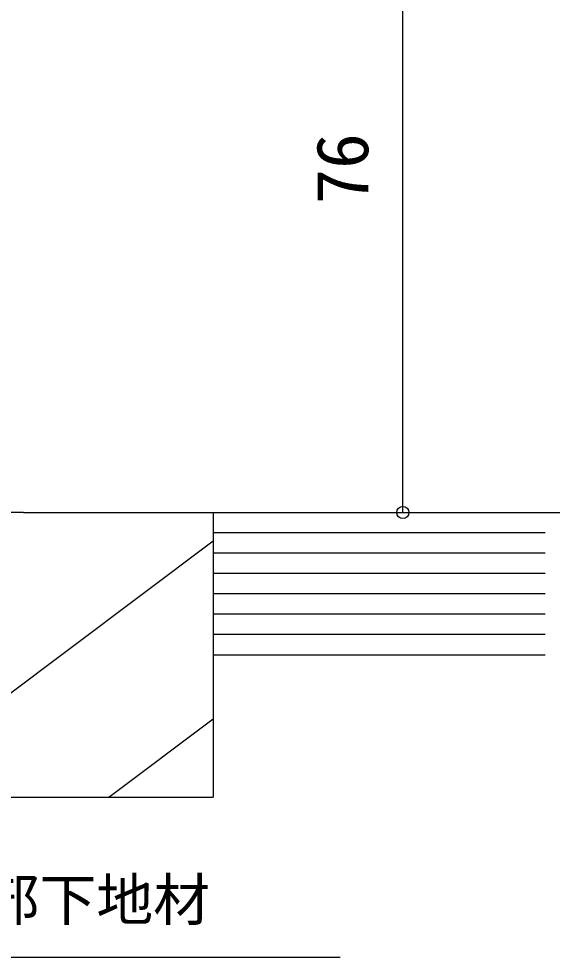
# Model space of a CAD drawing. Units: millimetres, scale not verified. Extents: x -437 to 438, y -344 to 341.
# Drawn here: x -239.3 to -183, y -250.7 to -151.8 of the extents above; entities that cross this region are included whole.
import ezdxf
from ezdxf.enums import TextEntityAlignment as Align

# ---------------------------------------------------------------- set-up
doc = ezdxf.new("R2010")
doc.units = ezdxf.units.MM
doc.header["$LTSCALE"] = 2
for name, color, linetype in [('0-7_YKK_D', 6, 'Continuous'), ('0-9_YSS_K', 3, 'Continuous'), ('0-A_YSS_KE', 3, 'Continuous')]:
    doc.layers.add(name, color=color, linetype=linetype)
doc.styles.add('ＭＳ ゴシック', font='')
doc.styles.get('ＭＳ ゴシック').set_extended_font_data('MS Gothic')

msp = doc.modelspace()

# ---------------------------------------------------------------- linework, layer by layer
at = {"layer": '0-7_YKK_D'}
for p, q in [((-198.798, -203.8), (-198.798, -127.8)), ((-217.797, -203.806), (-157.798, -203.806)), ((-216.798, -203.8), (-197.798, -203.8)), ((-216.798, -203.8), (-157.798, -203.8)), ((-216.798, -203.806), (-177.798, -203.806))]:
    msp.add_line(p, q, dxfattribs=at)
msp.add_lwpolyline([(-281.297, -222.502), (-279.494, -224.305), (-253.133, -250.666), (-205.415, -250.666)], dxfattribs=at)
msp.add_circle((-198.798, -203.8), 0.637, dxfattribs=at)
at = {"layer": '0-9_YSS_K'}
for p, q in [((-183.796, -205.949), (-218.798, -205.949)), ((-183.795, -205.949), (-218.797, -205.949)), ((-254.797, -233.8), (-218.797, -206.8)), ((-183.796, -208.091), (-218.798, -208.091)), ((-183.795, -208.092), (-218.797, -208.092)), ((-183.796, -210.234), (-218.798, -210.234)), ((-183.795, -210.234), (-218.797, -210.234)), ((-183.796, -212.377), (-218.798, -212.377)), ((-183.795, -212.377), (-218.797, -212.377)), ((-183.796, -214.52), (-218.798, -214.52)), ((-183.795, -214.52), (-218.797, -214.52)), ((-183.796, -216.663), (-218.798, -216.663)), ((-183.795, -216.663), (-218.797, -216.663)), ((-229.797, -233.8), (-218.797, -225.55))]:
    msp.add_line(p, q, dxfattribs=at)
at = {"layer": '0-A_YSS_KE'}
for p, q in [((-238.797, -203.8), (-258.797, -203.8)), ((-238.797, -203.8), (-218.797, -203.8)), ((-218.798, -203.806), (-218.798, -218.806)), ((-218.798, -203.806), (-183.796, -203.806)), ((-218.797, -203.8), (-218.797, -233.8)), ((-218.797, -203.806), (-218.797, -218.806)), ((-218.797, -203.806), (-183.795, -203.806)), ((-218.798, -218.806), (-183.796, -218.806)), ((-218.797, -218.806), (-183.795, -218.806)), ((-258.797, -233.8), (-218.797, -233.8))]:
    msp.add_line(p, q, dxfattribs=at)

# ---------------------------------------------------------------- texts
at = {"layer": '0-7_YKK_D', "style": 'ＭＳ ゴシック'}
msp.add_text('76', height=5.499, rotation=90, dxfattribs=at).set_placement((-200.798, -171.319), align=Align.BOTTOM_LEFT)
msp.add_text('下部下地材', height=4.399, dxfattribs=at).set_placement((-249.124, -248.121), align=Align.BOTTOM_LEFT)

doc.saveas('drawing.dxf')
